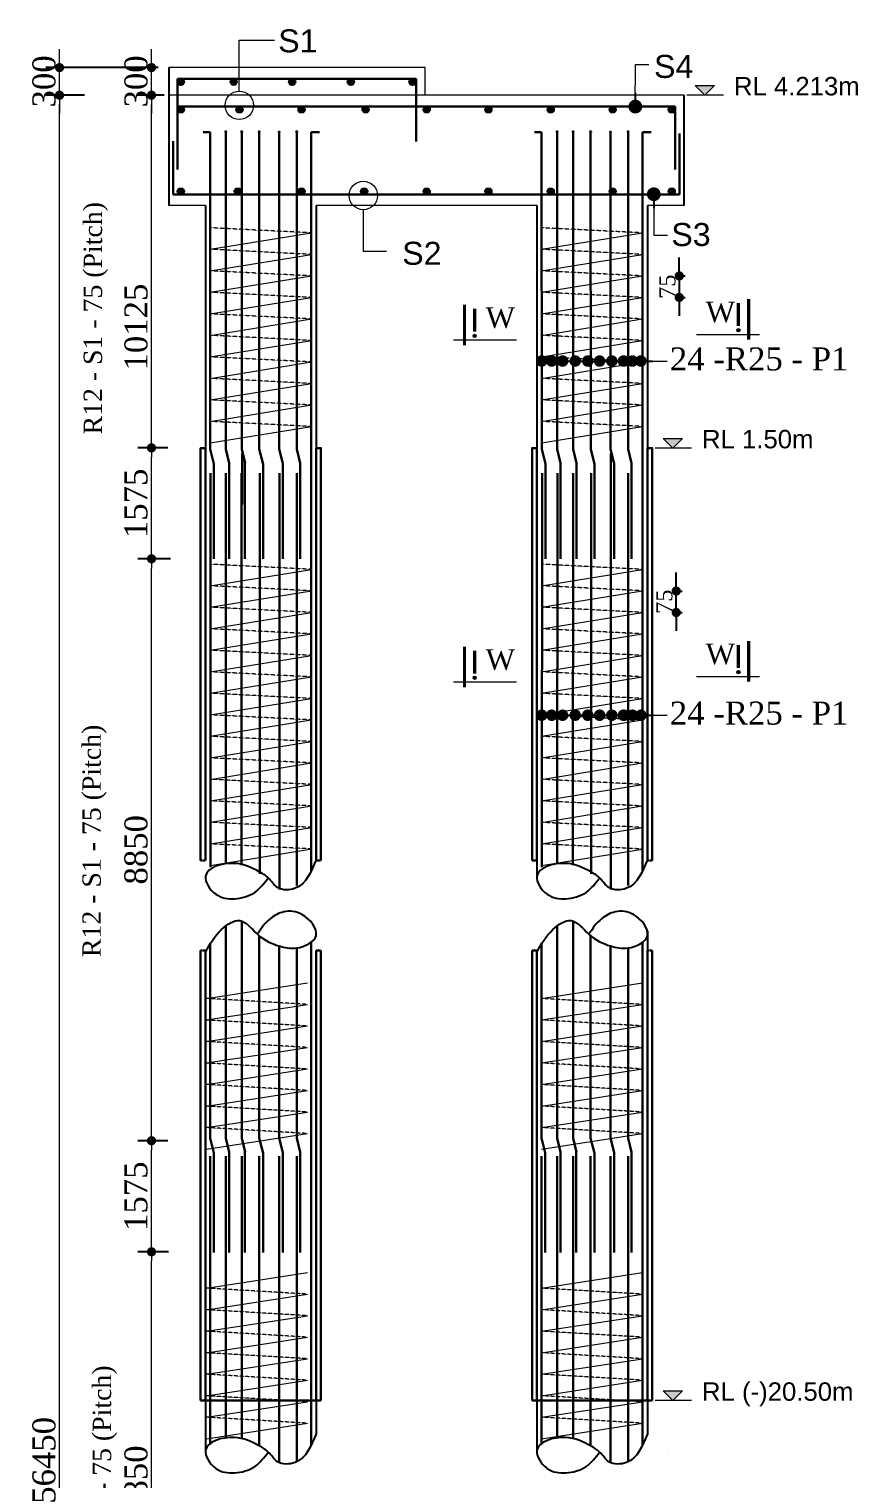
# Model space of a CAD drawing. Header units: millimetres. Extents: x -452357 to 35267, y 81803 to 461763.
# Drawn here: x -175373 to -166367, y 412663 to 428422 of the extents above; entities that cross this region are included whole.
import ezdxf

# ---------------------------------------------------------------- set-up
doc = ezdxf.new("R2010")
doc.units = ezdxf.units.MM
doc.header["$PDMODE"] = 2
doc.linetypes.add('DASHEDX2', pattern=[38.1, 25.4, -12.7])
doc.linetypes.add('HIDDEN', pattern=[9.525, 6.35, -3.175])
doc.layers.get('Defpoints').update_dxf_attribs({"lineweight": 13})
for name, color, linetype, lineweight in [('Binder', 136, 'Continuous', 15), ('dim', 96, 'Continuous', 25), ('Dimision', 96, 'Continuous', 18), ('Pile', 11, 'Continuous', 15), ('Reinf.', 12, 'Continuous', 30), ('Rod', 12, 'Continuous', 30), ('Steel Casing', 70, 'Continuous', 30), ('Text', 7, 'Continuous', 15)]:
    doc.layers.add(name, color=color, linetype=linetype, lineweight=lineweight)
doc.layers.add('Pire Line', color=11, linetype='Continuous')
doc.styles.add('ROMANS', font='arial.ttf', dxfattribs={"height": 200})
doc.styles.get("Standard").update_dxf_attribs({"font": 'times.ttf'})
doc.dimstyles.new('ISO-25', dxfattribs={"dimtxt": 175, "dimasz": 100, "dimexe": 65, "dimexo": 115.625, "dimgap": 40, "dimtad": 1, "dimtoh": 1, "dimdec": 0, "dimtxsty": 'Standard', "dimblk": 'DOT', "dimcen": 300, "dimclrd": 256, "dimclre": 256, "dimclrt": 256, "dimadec": 0, "dimazin": 0, "dimtfac": 1, "dimtdec": 0, "dimtix": 1, "dimtmove": 0, "dimatfit": 3, "dimldrblk": 'DOT', "dimfxl": 75, "dimlwd": -1, "dimarcsym": 0})

# ---------------------------------------------------------------- blocks, each defined once
blk = doc.blocks.new('_Dot')
at = {"color": 0, "linetype": 'ByBlock', "lineweight": -2}
blk.add_line((-0.5, 0), (-1, 0), dxfattribs=at)
at = {"color": 0, "linetype": 'ByBlock', "const_width": 0.5}
blk.add_lwpolyline([(-0.25, 0, 1), (0.25, 0, 1)], format="xyb", close=True, dxfattribs=at)
blk = doc.blocks.new('*D674')
at = {"layer": 'Defpoints', "color": 0, "ltscale": 3, "transparency": 16777216}
for p in [(-168614, 425738), (-168614, 425504), (-168308, 425504)]:
    blk.add_point(p, dxfattribs=at)
at = {"layer": 'Pire Line', "linetype": 'Continuous', "ltscale": 3, "transparency": 16777216}
for p, q in [((-168308, 425838), (-168308, 425938)), ((-168308, 425738), (-168308, 425504)), ((-168308, 425404), (-168308, 425304))]:
    blk.add_line(p, q, dxfattribs=at)
at = {"layer": 'Pire Line', "linetype": 'Continuous', "lineweight": -2, "ltscale": 3, "transparency": 16777216}
for p, q in [((-168343, 425738), (-168243, 425738)), ((-168343, 425504), (-168243, 425504))]:
    blk.add_line(p, q, dxfattribs=at)
at = {"layer": 'Pire Line', "ltscale": 3, "transparency": 16777216, "xscale": 100, "yscale": 100, "zscale": 100}
for p, rotation in [((-168308, 425738), 270), ((-168308, 425504), 90)]:
    blk.add_blockref('_Dot', p, dxfattribs=dict(at, rotation=rotation))
at = {"layer": 'Pire Line', "ltscale": 3, "transparency": 16777216, "insert": (-168437, 425621), "char_height": 175, "attachment_point": 5, "rotation": 90}
blk.add_mtext('75', dxfattribs=at)
blk = doc.blocks.new('*D675')
at = {"layer": 'Defpoints', "color": 0, "ltscale": 3, "transparency": 16777216}
for p in [(-168750, 422313), (-168341, 422313), (-168764, 422080)]:
    blk.add_point(p, dxfattribs=at)
at = {"layer": 'Pire Line', "linetype": 'Continuous', "ltscale": 3, "transparency": 16777216}
for p, q in [((-168341, 422413), (-168341, 422513)), ((-168341, 422080), (-168341, 422313)), ((-168341, 421980), (-168341, 421880))]:
    blk.add_line(p, q, dxfattribs=at)
at = {"layer": 'Pire Line', "linetype": 'Continuous', "lineweight": -2, "ltscale": 3, "transparency": 16777216}
for p, q in [((-168376, 422313), (-168276, 422313)), ((-168376, 422080), (-168276, 422080))]:
    blk.add_line(p, q, dxfattribs=at)
at = {"layer": 'Pire Line', "ltscale": 3, "transparency": 16777216, "xscale": 100, "yscale": 100, "zscale": 100}
for p, rotation in [((-168341, 422313), 270), ((-168341, 422080), 90)]:
    blk.add_blockref('_Dot', p, dxfattribs=dict(at, rotation=rotation))
at = {"layer": 'Pire Line', "ltscale": 3, "transparency": 16777216, "insert": (-168470, 422197), "char_height": 175, "attachment_point": 5, "rotation": 90}
blk.add_mtext('75', dxfattribs=at)
blk = doc.blocks.new('*D677')
at = {"layer": 'Defpoints', "color": 0, "ltscale": 3, "transparency": 16777216}
for p in [(-174042, 416339), (-173748, 416339), (-173740, 415132)]:
    blk.add_point(p, dxfattribs=at)
at = {"layer": 'Dimision', "color": 1, "lineweight": -2, "ltscale": 3, "transparency": 16777216}
for p, q in [((-173864, 416339), (-174192, 416339)), ((-173856, 415132), (-174192, 415132))]:
    blk.add_line(p, q, dxfattribs=at)
at = {"layer": 'Dimision', "ltscale": 3, "transparency": 16777216}
blk.add_line((-174042, 415232), (-174042, 416239), dxfattribs=at)
at = {"layer": 'Dimision', "ltscale": 3, "transparency": 16777216, "xscale": 100, "yscale": 100, "zscale": 100}
for p, rotation in [((-174042, 416339), 90), ((-174042, 415132), 270)]:
    blk.add_blockref('_Dot', p, dxfattribs=dict(at, rotation=rotation))
at = {"layer": 'Dimision', "ltscale": 3, "transparency": 16777216, "insert": (-174210, 415736), "char_height": 250, "attachment_point": 5, "rotation": 90}
blk.add_mtext('1575', dxfattribs=at)
blk = doc.blocks.new('*D679')
at = {"layer": 'Defpoints', "color": 0, "ltscale": 3, "transparency": 16777216}
for p in [(-174042, 415132), (-173740, 415132), (-173759, 410167)]:
    blk.add_point(p, dxfattribs=at)
at = {"layer": 'Dimision', "color": 1, "lineweight": -2, "ltscale": 3, "transparency": 16777216}
for p, q in [((-173856, 415132), (-174192, 415132)), ((-173875, 410167), (-174192, 410167))]:
    blk.add_line(p, q, dxfattribs=at)
at = {"layer": 'Dimision', "ltscale": 3, "transparency": 16777216}
blk.add_line((-174042, 410267), (-174042, 415032), dxfattribs=at)
at = {"layer": 'Dimision', "ltscale": 3, "transparency": 16777216, "xscale": 100, "yscale": 100, "zscale": 100}
for p, rotation in [((-174042, 415132), 90), ((-174042, 410167), 270)]:
    blk.add_blockref('_Dot', p, dxfattribs=dict(at, rotation=rotation))
at = {"layer": 'Dimision', "ltscale": 3, "transparency": 16777216, "insert": (-174209, 412650), "char_height": 250, "attachment_point": 5, "rotation": 90}
blk.add_mtext('8850', dxfattribs=at)
blk = doc.blocks.new('*D680')
at = {"layer": 'Defpoints', "color": 0, "ltscale": 3, "transparency": 16777216}
for p in [(-174042, 422663), (-173719, 422663), (-173748, 416339)]:
    blk.add_point(p, dxfattribs=at)
at = {"layer": 'Dimision', "color": 1, "lineweight": -2, "ltscale": 3, "transparency": 16777216}
for p, q in [((-173835, 422663), (-174192, 422663)), ((-173864, 416339), (-174192, 416339))]:
    blk.add_line(p, q, dxfattribs=at)
at = {"layer": 'Dimision', "ltscale": 3, "transparency": 16777216}
blk.add_line((-174042, 416439), (-174042, 422563), dxfattribs=at)
at = {"layer": 'Dimision', "ltscale": 3, "transparency": 16777216, "xscale": 100, "yscale": 100, "zscale": 100}
for p, rotation in [((-174042, 422663), 90), ((-174042, 416339), 270)]:
    blk.add_blockref('_Dot', p, dxfattribs=dict(at, rotation=rotation))
at = {"layer": 'Dimision', "ltscale": 3, "transparency": 16777216, "insert": (-174209, 419501), "char_height": 250, "attachment_point": 5, "rotation": 90}
blk.add_mtext('8850', dxfattribs=at)
blk = doc.blocks.new('*D681')
at = {"layer": 'Defpoints', "color": 0, "ltscale": 3, "transparency": 16777216}
for p in [(-174042, 427702), (-173790, 427702), (-173748, 423869)]:
    blk.add_point(p, dxfattribs=at)
at = {"layer": 'Dimision', "color": 1, "lineweight": -2, "ltscale": 3, "transparency": 16777216}
for p, q in [((-173906, 427702), (-174192, 427702)), ((-173864, 423869), (-174192, 423869))]:
    blk.add_line(p, q, dxfattribs=at)
at = {"layer": 'Dimision', "ltscale": 3, "transparency": 16777216}
blk.add_line((-174042, 423969), (-174042, 427602), dxfattribs=at)
at = {"layer": 'Dimision', "ltscale": 3, "transparency": 16777216, "xscale": 100, "yscale": 100, "zscale": 100}
for p, rotation in [((-174042, 427702), 90), ((-174042, 423869), 270)]:
    blk.add_blockref('_Dot', p, dxfattribs=dict(at, rotation=rotation))
at = {"layer": 'Dimision', "ltscale": 3, "transparency": 16777216, "insert": (-174209, 425182), "char_height": 250, "attachment_point": 5, "rotation": 90}
blk.add_mtext('10125', dxfattribs=at)
blk = doc.blocks.new('*D683')
at = {"layer": 'Defpoints', "color": 0, "ltscale": 3, "transparency": 16777216}
for p in [(-175041, 427702), (-174654, 427702), (-174487, 398027)]:
    blk.add_point(p, dxfattribs=at)
at = {"layer": 'Dimision', "color": 1, "lineweight": -2, "ltscale": 3, "transparency": 16777216}
for p, q in [((-174770, 427702), (-175191, 427702)), ((-174603, 398027), (-175191, 398027))]:
    blk.add_line(p, q, dxfattribs=at)
at = {"layer": 'Dimision', "ltscale": 3, "transparency": 16777216}
blk.add_line((-175041, 398127), (-175041, 427602), dxfattribs=at)
at = {"layer": 'Dimision', "ltscale": 3, "transparency": 16777216, "xscale": 100, "yscale": 100, "zscale": 100}
for p, rotation in [((-175041, 427702), 90), ((-175041, 398027), 270)]:
    blk.add_blockref('_Dot', p, dxfattribs=dict(at, rotation=rotation))
at = {"layer": 'Dimision', "ltscale": 3, "transparency": 16777216, "insert": (-175209, 412865), "char_height": 250, "attachment_point": 5, "rotation": 90}
blk.add_mtext('56450', dxfattribs=at)
blk = doc.blocks.new('*D794')
at = {"layer": 'Defpoints', "color": 0, "ltscale": 0.25, "transparency": 16777216}
for p in [(-174042, 428002), (-173855, 428002), (-173790, 427702)]:
    blk.add_point(p, dxfattribs=at)
at = {"layer": 'Dimision', "ltscale": 0.25, "transparency": 16777216}
for p, q in [((-174042, 428102), (-174042, 428202)), ((-174042, 427702), (-174042, 428002)), ((-174042, 427602), (-174042, 427502))]:
    blk.add_line(p, q, dxfattribs=at)
at = {"layer": 'Dimision', "color": 1, "lineweight": -2, "ltscale": 0.25, "transparency": 16777216}
for p, q in [((-173970, 428002), (-174192, 428002)), ((-173906, 427702), (-174192, 427702))]:
    blk.add_line(p, q, dxfattribs=at)
at = {"layer": 'Dimision', "ltscale": 0.25, "transparency": 16777216, "xscale": 100, "yscale": 100, "zscale": 100}
for p, rotation in [((-174042, 428002), 270), ((-174042, 427702), 90)]:
    blk.add_blockref('_Dot', p, dxfattribs=dict(at, rotation=rotation))
at = {"layer": 'Dimision', "ltscale": 0.25, "transparency": 16777216, "insert": (-174209, 427852), "char_height": 250, "attachment_point": 5, "rotation": 90}
blk.add_mtext('300', dxfattribs=at)
blk = doc.blocks.new('*D727')
at = {"layer": 'Defpoints', "color": 0, "ltscale": 0.25, "transparency": 16777216}
for p in [(-175041, 428002), (-173855, 428002), (-174654, 427702)]:
    blk.add_point(p, dxfattribs=at)
at = {"layer": 'Dimision', "ltscale": 0.25, "transparency": 16777216}
for p, q in [((-175041, 428102), (-175041, 428202)), ((-175041, 427702), (-175041, 428002)), ((-175041, 427602), (-175041, 427502))]:
    blk.add_line(p, q, dxfattribs=at)
at = {"layer": 'Dimision', "color": 1, "lineweight": -2, "ltscale": 0.25, "transparency": 16777216}
for p, q in [((-173970, 428002), (-175191, 428002)), ((-174770, 427702), (-175191, 427702))]:
    blk.add_line(p, q, dxfattribs=at)
at = {"layer": 'Dimision', "ltscale": 0.25, "transparency": 16777216, "xscale": 100, "yscale": 100, "zscale": 100}
for p, rotation in [((-175041, 428002), 270), ((-175041, 427702), 90)]:
    blk.add_blockref('_Dot', p, dxfattribs=dict(at, rotation=rotation))
at = {"layer": 'Dimision', "ltscale": 0.25, "transparency": 16777216, "insert": (-175209, 427852), "char_height": 250, "attachment_point": 5, "rotation": 90}
blk.add_mtext('300', dxfattribs=at)
blk = doc.blocks.new('*D766')
at = {"layer": 'Defpoints', "color": 0, "ltscale": 3, "transparency": 16777216}
for p in [(-174042, 423869), (-173748, 423869), (-173740, 422663)]:
    blk.add_point(p, dxfattribs=at)
at = {"layer": 'Dimision', "color": 1, "lineweight": -2, "ltscale": 3, "transparency": 16777216}
for p, q in [((-173864, 423869), (-174192, 423869)), ((-173856, 422663), (-174192, 422663))]:
    blk.add_line(p, q, dxfattribs=at)
at = {"layer": 'Dimision', "ltscale": 3, "transparency": 16777216}
blk.add_line((-174042, 422763), (-174042, 423769), dxfattribs=at)
at = {"layer": 'Dimision', "ltscale": 3, "transparency": 16777216, "xscale": 100, "yscale": 100, "zscale": 100}
for p, rotation in [((-174042, 423869), 90), ((-174042, 422663), 270)]:
    blk.add_blockref('_Dot', p, dxfattribs=dict(at, rotation=rotation))
at = {"layer": 'Dimision', "ltscale": 3, "transparency": 16777216, "insert": (-174210, 423266), "char_height": 250, "attachment_point": 5, "rotation": 90}
blk.add_mtext('1575', dxfattribs=at)

msp = doc.modelspace()

# ---------------------------------------------------------------- hatches: boundary and pattern name
at = {"layer": 'Dimision', "ltscale": 5}
for points in [[(-168137.2, 427808.2), (-167925.1, 427808.2), (-168031.2, 427702.2)], [(-168483.9, 423972.3), (-168271.8, 423972.3), (-168377.8, 423866.2)], [(-168483.9, 413620.8), (-168271.8, 413620.8), (-168377.9, 413514.8)]]:
    msp.add_hatch(color=256, dxfattribs=at).paths.add_polyline_path(points)
at = {"layer": 'Pire Line', "ltscale": 3}
h = msp.add_hatch(color=256, dxfattribs=at)
h.set_gradient(color1=(238, 17, 46), color2=(219, 15, 42), one_color=1, tint=0.46, name='INVCYLINDER')
h.paths.add_polyline_path([(-173758.2, 427847.9, 1), (-173688.3, 427847.9, 1)])
h = msp.add_hatch(color=256, dxfattribs=at)
h.set_gradient(color1=(238, 17, 46), color2=(219, 15, 42), one_color=1, tint=0.46, name='INVCYLINDER')
h.paths.add_polyline_path([(-173183.9, 427847.9, 1), (-173114, 427847.9, 1)])
h = msp.add_hatch(color=256, dxfattribs=at)
h.set_gradient(color1=(238, 17, 46), color2=(219, 15, 42), one_color=1, tint=0.46, name='INVCYLINDER')
h.paths.add_polyline_path([(-172548.5, 427847.9, 1), (-172478.6, 427847.9, 1)])
h = msp.add_hatch(color=256, dxfattribs=at)
h.set_gradient(color1=(238, 17, 46), color2=(219, 15, 42), one_color=1, tint=0.46, name='INVCYLINDER')
h.paths.add_polyline_path([(-171911, 427847.9, 1), (-171841.1, 427847.9, 1)])
h = msp.add_hatch(color=256, dxfattribs=at)
h.set_gradient(color1=(238, 17, 46), color2=(219, 15, 42), one_color=1, tint=0.46, name='INVCYLINDER')
h.paths.add_polyline_path([(-171241.1, 427847.9, 1), (-171171.2, 427847.9, 1)])
h = msp.add_hatch(color=256, dxfattribs=at)
h.set_gradient(color1=(238, 17, 46), color2=(219, 15, 42), one_color=1, tint=0.46, name='INVCYLINDER')
h.paths.add_polyline_path([(-173758.2, 427547.9, 1), (-173688.3, 427547.9, 1)])
h = msp.add_hatch(color=256, dxfattribs=at)
h.set_gradient(color1=(238, 17, 46), color2=(219, 15, 42), one_color=1, tint=0.46, name='INVCYLINDER')
h.paths.add_polyline_path([(-173120.6, 427547.9, 1), (-173050.7, 427547.9, 1)])
h = msp.add_hatch(color=256, dxfattribs=at)
h.set_gradient(color1=(238, 17, 46), color2=(219, 15, 42), one_color=1, tint=0.46, name='INVCYLINDER')
h.paths.add_polyline_path([(-172446.4, 427547.9, 1), (-172376.5, 427547.9, 1)])
h = msp.add_hatch(color=256, dxfattribs=at)
h.set_gradient(color1=(238, 17, 46), color2=(219, 15, 42), one_color=1, tint=0.46, name='INVCYLINDER')
h.paths.add_polyline_path([(-171750.7, 427547.9, 1), (-171680.8, 427547.9, 1)])
h = msp.add_hatch(color=256, dxfattribs=at)
h.set_gradient(color1=(238, 17, 46), color2=(219, 15, 42), one_color=1, tint=0.46, name='INVCYLINDER')
h.paths.add_polyline_path([(-171086.7, 427547.9, 1), (-171016.8, 427547.9, 1)])
h = msp.add_hatch(color=256, dxfattribs=at)
h.set_gradient(color1=(238, 17, 46), color2=(219, 15, 42), one_color=1, tint=0.46, name='INVCYLINDER')
h.paths.add_polyline_path([(-170416.4, 427547.9, 1), (-170346.5, 427547.9, 1)])
h = msp.add_hatch(color=256, dxfattribs=at)
h.set_gradient(color1=(238, 17, 46), color2=(219, 15, 42), one_color=1, tint=0.46, name='INVCYLINDER')
h.paths.add_polyline_path([(-169739.5, 427547.9, 1), (-169669.6, 427547.9, 1)])
h = msp.add_hatch(color=256, dxfattribs=at)
h.set_gradient(color1=(238, 17, 46), color2=(219, 15, 42), one_color=1, tint=0.46, name='INVCYLINDER')
h.paths.add_polyline_path([(-169066.5, 427547.9, 1), (-168996.6, 427547.9, 1)])
h = msp.add_hatch(color=256, dxfattribs=at)
h.set_gradient(color1=(238, 17, 46), color2=(219, 15, 42), one_color=1, tint=0.46, name='INVCYLINDER')
h.paths.add_polyline_path([(-168424.5, 427547.9, 1), (-168354.6, 427547.9, 1)])
h = msp.add_hatch(color=256, dxfattribs=at)
h.set_gradient(color1=(238, 17, 46), color2=(219, 15, 42), one_color=1, tint=0.46, name='INVCYLINDER')
h.paths.add_polyline_path([(-173758.2, 426654.5, -1), (-173688.3, 426654.5, -1)])
h = msp.add_hatch(color=256, dxfattribs=at)
h.set_gradient(color1=(238, 17, 46), color2=(219, 15, 42), one_color=1, tint=0.46, name='INVCYLINDER')
h.paths.add_polyline_path([(-173139.1, 426654.5, -1), (-173069.2, 426654.5, -1)])
h = msp.add_hatch(color=256, dxfattribs=at)
h.set_gradient(color1=(238, 17, 46), color2=(219, 15, 42), one_color=1, tint=0.46, name='INVCYLINDER')
h.paths.add_polyline_path([(-172446.4, 426654.5, -1), (-172376.5, 426654.5, -1)])
h = msp.add_hatch(color=256, dxfattribs=at)
h.set_gradient(color1=(238, 17, 46), color2=(219, 15, 42), one_color=1, tint=0.46, name='INVCYLINDER')
h.paths.add_polyline_path([(-171766.2, 426654.5, -1), (-171696.3, 426654.5, -1)])
h = msp.add_hatch(color=256, dxfattribs=at)
h.set_gradient(color1=(238, 17, 46), color2=(219, 15, 42), one_color=1, tint=0.46, name='INVCYLINDER')
h.paths.add_polyline_path([(-171086.7, 426654.5, -1), (-171016.8, 426654.5, -1)])
h = msp.add_hatch(color=256, dxfattribs=at)
h.set_gradient(color1=(238, 17, 46), color2=(219, 15, 42), one_color=1, tint=0.46, name='INVCYLINDER')
h.paths.add_polyline_path([(-170416.4, 426654.5, -1), (-170346.5, 426654.5, -1)])
h = msp.add_hatch(color=256, dxfattribs=at)
h.set_gradient(color1=(238, 17, 46), color2=(219, 15, 42), one_color=1, tint=0.46, name='INVCYLINDER')
h.paths.add_polyline_path([(-169739.5, 426654.5, -1), (-169669.6, 426654.5, -1)])
h = msp.add_hatch(color=256, dxfattribs=at)
h.set_gradient(color1=(238, 17, 46), color2=(219, 15, 42), one_color=1, tint=0.46, name='INVCYLINDER')
h.paths.add_polyline_path([(-169066.5, 426654.5, -1), (-168996.6, 426654.5, -1)])
h = msp.add_hatch(color=256, dxfattribs=at)
h.set_gradient(color1=(238, 17, 46), color2=(219, 15, 42), one_color=1, tint=0.46, name='INVCYLINDER')
h.paths.add_polyline_path([(-168424.5, 426654.5, -1), (-168354.6, 426654.5, -1)])
at = {"layer": 'Reinf.', "ltscale": 5}
for points in [[(-173240.8, 427304.6, 1), (-173228.8, 427304.6, 1)], [(-173068, 427304.6, 1), (-173056, 427304.6, 1)], [(-172877, 427304.6, 1), (-172865, 427304.6, 1)], [(-172660.9, 427300.8, 1), (-172648.9, 427300.8, 1)], [(-172470.4, 427304.6, 1), (-172458.4, 427304.6, 1)], [(-169640.8, 427304.6, 1), (-169628.8, 427304.6, 1)], [(-169468, 427304.6, 1), (-169456, 427304.6, 1)], [(-169277, 427304.6, 1), (-169265, 427304.6, 1)], [(-169060.9, 427300.8, 1), (-169048.9, 427300.8, 1)], [(-168870.4, 427304.6, 1), (-168858.4, 427304.6, 1)]]:
    msp.add_hatch(color=256, dxfattribs=at).paths.add_polyline_path(points)
at = {"layer": 'Text'}
for points in [[(-170531, 425104.3, 1), (-170531, 425068.5, 1)], [(-167665, 425165.7, -1), (-167665, 425129.8, -1)], [(-167665, 421449.6, -1), (-167665, 421413.8, -1)], [(-170531, 421388.3, 1), (-170531, 421352.4, 1)]]:
    msp.add_hatch(color=256, dxfattribs=at).paths.add_polyline_path(points)

# ---------------------------------------------------------------- linework, layer by layer
at = {"layer": 'Binder', "linetype": 'DASHEDX2', "ltscale": 0.007}
for p, q in [((-172305.1, 426205.7), (-173403.1, 426261.3)), ((-168707.1, 426205.7), (-169805.1, 426261.3)), ((-172305.1, 425971.9), (-173403.1, 426027.5)), ((-168707.1, 425971.9), (-169805.1, 426027.5)), ((-172305.1, 425738.1), (-173403.1, 425793.7)), ((-168707.1, 425738.1), (-169805.1, 425793.7)), ((-172305.1, 425504.3), (-173403.1, 425559.9)), ((-168707.1, 425504.3), (-169805.1, 425559.9)), ((-172305.1, 425270.5), (-173403.1, 425326.1)), ((-168707.1, 425270.5), (-169805.1, 425326.1)), ((-172305.1, 425036.7), (-173403.1, 425092.3)), ((-168707.1, 425036.7), (-169805.1, 425092.3)), ((-172305.1, 424802.9), (-173403.1, 424858.5)), ((-168707.1, 424802.9), (-169805.1, 424858.5)), ((-172305.1, 424569.1), (-173403.1, 424624.6)), ((-168707.1, 424569.1), (-169805.1, 424624.6)), ((-172305.1, 424335.3), (-173403.1, 424390.8)), ((-168707.1, 424335.3), (-169805.1, 424390.8)), ((-172305.1, 424101.5), (-173403.1, 424157)), ((-168707.1, 424101.5), (-169805.1, 424157)), ((-172305.1, 422549.1), (-173403.1, 422604.7)), ((-168707.1, 422549.1), (-169805.1, 422604.7)), ((-172305.1, 422315.3), (-173403.1, 422370.9)), ((-168707.1, 422315.3), (-169805.1, 422370.9)), ((-172305.1, 422081.5), (-173403.1, 422137.1)), ((-168707.1, 422081.5), (-169805.1, 422137.1)), ((-172305.1, 421847.7), (-173403.1, 421903.2)), ((-168707.1, 421847.7), (-169805.1, 421903.2)), ((-172305.1, 421613.9), (-173403.1, 421669.4)), ((-168707.1, 421613.9), (-169805.1, 421669.4)), ((-172305.1, 421380.1), (-173403.1, 421435.6)), ((-168707.1, 421380.1), (-169805.1, 421435.6)), ((-172305.1, 421146.3), (-173403.1, 421201.8)), ((-168707.1, 421146.3), (-169805.1, 421201.8)), ((-172305.1, 420912.5), (-173403.1, 420968)), ((-168707.1, 420912.5), (-169805.1, 420968)), ((-172305.1, 420678.6), (-173403.1, 420734.2)), ((-168707.1, 420678.6), (-169805.1, 420734.2)), ((-172305.1, 420444.8), (-173403.1, 420500.4)), ((-168707.1, 420444.8), (-169805.1, 420500.4)), ((-172301.8, 420211.6), (-173399.8, 420267.1)), ((-168707.1, 420211), (-169805.1, 420266.6)), ((-172301.8, 419977.8), (-173399.8, 420033.3)), ((-168707.1, 419977.2), (-169805.1, 420032.8)), ((-172301.8, 419743.9), (-173399.8, 419799.5)), ((-168707.1, 419743.4), (-169805.1, 419799)), ((-172301.8, 419510.1), (-173399.8, 419565.7)), ((-168707.1, 419509.6), (-169805.1, 419565.2)), ((-172348.7, 417820.2), (-173444.7, 417885.3)), ((-168707.1, 417820.2), (-169803.1, 417885.3)), ((-172348.7, 417586.3), (-173444.7, 417651.5)), ((-168707.1, 417586.3), (-169803.1, 417651.5)), ((-172348.7, 417352.5), (-173444.7, 417417.7)), ((-168707.1, 417352.5), (-169803.1, 417417.7)), ((-172348.7, 417118.7), (-173444.7, 417183.9)), ((-168707.1, 417118.7), (-169803.1, 417183.9)), ((-172348.7, 416884.9), (-173444.7, 416950.1)), ((-168707.1, 416884.9), (-169803.1, 416950.1)), ((-172348.7, 416651.1), (-173444.7, 416716.2)), ((-168707.1, 416651.1), (-169803.1, 416716.2)), ((-172348.7, 416417.3), (-173444.7, 416482.4)), ((-168707.1, 416417.3), (-169803.1, 416482.4)), ((-172348.7, 414671.6), (-173444.7, 414736.8)), ((-168707.1, 414671.6), (-169803.1, 414736.8)), ((-172348.7, 414437.8), (-173444.7, 414503)), ((-168707.1, 414437.8), (-169803.1, 414503)), ((-172348.7, 414204), (-173444.7, 414269.1)), ((-168707.1, 414204), (-169803.1, 414269.1)), ((-172348.7, 413970.2), (-173444.7, 414035.3)), ((-168707.1, 413970.2), (-169803.1, 414035.3)), ((-172348.7, 413736.4), (-173444.7, 413801.5)), ((-168707.1, 413736.4), (-169803.1, 413801.5)), ((-172348.7, 413502.6), (-173444.7, 413567.7)), ((-168707.1, 413502.6), (-169803.1, 413567.7)), ((-172348.7, 413268.8), (-173444.7, 413333.9)), ((-168707.1, 413268.8), (-169803.1, 413333.9))]:
    msp.add_line(p, q, dxfattribs=at)
at = {"layer": 'Binder', "ltscale": 5}
for p, q in [((-173403.1, 426027.5), (-172305.1, 426205.7)), ((-169805.1, 426027.5), (-168707.1, 426205.7)), ((-173403.1, 425793.7), (-172305.1, 425971.9)), ((-169805.1, 425793.7), (-168707.1, 425971.9)), ((-173403.1, 425559.9), (-172305.1, 425738.1)), ((-169805.1, 425559.9), (-168707.1, 425738.1)), ((-173403.1, 425326.1), (-172305.1, 425504.3)), ((-169805.1, 425326.1), (-168707.1, 425504.3)), ((-173403.1, 425092.3), (-172305.1, 425270.5)), ((-169805.1, 425092.3), (-168707.1, 425270.5)), ((-173403.1, 424858.5), (-172305.1, 425036.7)), ((-169805.1, 424858.5), (-168707.1, 425036.7)), ((-173403.1, 424624.6), (-172305.1, 424802.9)), ((-169805.1, 424624.6), (-168707.1, 424802.9)), ((-173403.1, 424390.8), (-172305.1, 424569.1)), ((-169805.1, 424390.8), (-168707.1, 424569.1)), ((-173403.1, 424157), (-172305.1, 424335.3)), ((-169805.1, 424157), (-168707.1, 424335.3)), ((-173403.1, 423923.2), (-172305.1, 424101.5)), ((-169805.1, 423923.2), (-168707.1, 424101.5)), ((-173403.1, 422370.9), (-172305.1, 422549.1)), ((-169805.1, 422370.9), (-168707.1, 422549.1)), ((-173403.1, 422137.1), (-172305.1, 422315.3)), ((-169805.1, 422137.1), (-168707.1, 422315.3)), ((-173403.1, 421903.2), (-172305.1, 422081.5)), ((-169805.1, 421903.2), (-168707.1, 422081.5)), ((-173403.1, 421669.4), (-172305.1, 421847.7)), ((-169805.1, 421669.4), (-168707.1, 421847.7)), ((-173403.1, 421435.6), (-172305.1, 421613.9)), ((-169805.1, 421435.6), (-168707.1, 421613.9)), ((-173403.1, 421201.8), (-172305.1, 421380.1)), ((-169805.1, 421201.8), (-168707.1, 421380.1)), ((-173403.1, 420968), (-172305.1, 421146.3)), ((-169805.1, 420968), (-168707.1, 421146.3)), ((-173403.1, 420734.2), (-172305.1, 420912.5)), ((-169805.1, 420734.2), (-168707.1, 420912.5)), ((-173403.1, 420500.4), (-172305.1, 420678.6)), ((-169805.1, 420500.4), (-168707.1, 420678.6)), ((-173403.1, 420266.6), (-172305.1, 420444.8)), ((-169805.1, 420266.6), (-168707.1, 420444.8)), ((-173399.8, 420033.3), (-172301.8, 420211.6)), ((-169805.1, 420032.8), (-168707.1, 420211)), ((-173399.8, 419799.5), (-172301.8, 419977.8)), ((-169805.1, 419799), (-168707.1, 419977.2)), ((-173399.8, 419565.7), (-172301.8, 419743.9)), ((-169805.1, 419565.2), (-168707.1, 419743.4)), ((-173399.8, 419331.9), (-172301.8, 419510.1)), ((-169805.1, 419331.3), (-168707.1, 419509.6)), ((-173444.7, 417885.3), (-172348.7, 418054)), ((-169803.1, 417885.3), (-168707.1, 418054)), ((-173444.7, 417651.5), (-172348.7, 417820.2)), ((-169803.1, 417651.5), (-168707.1, 417820.2)), ((-173444.7, 417417.7), (-172348.7, 417586.3)), ((-169803.1, 417417.7), (-168707.1, 417586.3)), ((-173444.7, 417183.9), (-172348.7, 417352.5)), ((-169803.1, 417183.9), (-168707.1, 417352.5)), ((-173444.7, 416950.1), (-172348.7, 417118.7)), ((-169803.1, 416950.1), (-168707.1, 417118.7)), ((-173444.7, 416716.2), (-172348.7, 416884.9)), ((-169803.1, 416716.2), (-168707.1, 416884.9)), ((-173444.7, 416482.4), (-172348.7, 416651.1)), ((-169803.1, 416482.4), (-168707.1, 416651.1)), ((-173444.7, 416248.6), (-172348.7, 416417.3)), ((-169803.1, 416248.6), (-168707.1, 416417.3)), ((-173444.7, 414736.8), (-172348.7, 414905.4)), ((-169803.1, 414736.8), (-168707.1, 414905.4)), ((-173444.7, 414503), (-172348.7, 414671.6)), ((-169803.1, 414503), (-168707.1, 414671.6)), ((-173444.7, 414269.1), (-172348.7, 414437.8)), ((-169803.1, 414269.1), (-168707.1, 414437.8)), ((-173444.7, 414035.3), (-172348.7, 414204)), ((-169803.1, 414035.3), (-168707.1, 414204)), ((-173444.7, 413801.5), (-172348.7, 413970.2)), ((-169803.1, 413801.5), (-168707.1, 413970.2)), ((-173444.7, 413567.7), (-172348.7, 413736.4)), ((-169803.1, 413567.7), (-168707.1, 413736.4)), ((-173444.7, 413333.9), (-172348.7, 413502.6)), ((-169803.1, 413333.9), (-168707.1, 413502.6)), ((-173444.7, 413100.1), (-172348.7, 413268.8)), ((-169803.1, 413100.1), (-168707.1, 413268.8))]:
    msp.add_line(p, q, dxfattribs=at)
at = {"layer": 'dim', "ltscale": 30}
for points in [[(-172254.7, 419392.3), (-172482.3, 419082.5), (-172672.1, 419089.9), (-172773.3, 419195.9), (-172870.7, 419261.8), (-173144.9, 419353.6), (-173454.7, 419216.2), (-173342.5, 419017.5), (-173139.6, 418969.8), (-172920.6, 419038.5), (-172773.3, 419195.9)], [(-168654.7, 419392.3), (-168882.3, 419082.5), (-169072.1, 419089.9), (-169173.3, 419195.9), (-169270.7, 419261.8), (-169544.9, 419353.6), (-169854.7, 419216.2), (-169742.5, 419017.5), (-169539.6, 418969.8), (-169320.6, 419038.5), (-169173.3, 419195.9)], [(-173454.7, 418389.9), (-173280.3, 418634.7), (-173082.6, 418731.3), (-172890.4, 418583.2), (-172654.9, 418456), (-172464.2, 418433.9), (-172254.7, 418566.9), (-172407, 418797.7), (-172602.8, 418826.3), (-172752.5, 418752.4), (-172890.4, 418583.2)], [(-169854.7, 418389.9), (-169680.3, 418634.7), (-169482.6, 418731.3), (-169290.4, 418583.2), (-169054.9, 418456), (-168864.2, 418433.9), (-168654.7, 418566.9), (-168807, 418797.7), (-169002.8, 418826.3), (-169152.5, 418752.4), (-169290.4, 418583.2)], [(-172254.7, 413152.2), (-172482.3, 412842.4), (-172672.1, 412849.8), (-172773.3, 412955.8), (-172870.7, 413021.7), (-173144.9, 413113.4), (-173454.7, 412976.1), (-173342.5, 412777.4), (-173139.6, 412729.7), (-172920.6, 412798.3), (-172773.3, 412955.8)], [(-168654.7, 413152.2), (-168882.3, 412842.4), (-169072.1, 412849.8), (-169173.3, 412955.8), (-169270.7, 413021.7), (-169544.9, 413113.4), (-169854.7, 412976.1), (-169742.5, 412777.4), (-169539.6, 412729.7), (-169320.6, 412798.3), (-169173.3, 412955.8)]]:
    msp.add_spline(points, degree=3, dxfattribs=at)
at = {"layer": 'Dimision', "ltscale": 5}
for p, q in [((-173087.8, 427746.6), (-173087.8, 428299.7)), ((-173087.8, 428299.7), (-172705.8, 428299.7)), ((-168784.8, 428036.5), (-168638.4, 428036.5)), ((-167828, 427702.2), (-168224.8, 427702.2)), ((-171740.8, 426457.7), (-171740.8, 426008.8)), ((-168583.9, 426182.7), (-168437.5, 426182.7)), ((-171740.8, 426008.8), (-171489.3, 426008.8)), ((-168440.7, 424813), (-168440.7, 424813)), ((-168440.7, 424813), (-168440.7, 424813)), ((-168174.6, 423866.2), (-168571.5, 423866.2)), ((-168440.7, 420963.6), (-168440.7, 420963.6)), ((-168440.7, 420963.6), (-168440.7, 420963.6)), ((-172459.7, 418774.4), (-172459.7, 418774.4)), ((-172459.7, 418774.4), (-172459.7, 418774.4)), ((-168859.7, 418774.4), (-168859.7, 418774.4)), ((-168859.7, 418774.4), (-168859.7, 418774.4)), ((-168174.7, 413514.8), (-168571.5, 413514.8)), ((-168440.7, 412973.5), (-168440.7, 412973.5)), ((-168440.7, 412973.5), (-168440.7, 412973.5))]:
    msp.add_line(p, q, dxfattribs=at)
for points in [[(-168137.2, 427808.2), (-167925.1, 427808.2), (-168031.2, 427702.2)], [(-168483.9, 423972.3), (-168271.8, 423972.3), (-168377.8, 423866.2)], [(-168483.9, 413620.8), (-168271.8, 413620.8), (-168377.9, 413514.8)]]:
    msp.add_lwpolyline(points, close=True, dxfattribs=at)
for centre in [(-173087.8, 427591.8), (-171740.8, 426612.5)]:
    msp.add_circle(centre, 154.8, dxfattribs=at)
at = {"layer": 'Pile', "ltscale": 3}
for p, q in [((-171069.7, 428002.2), (-173854.7, 428002.2)), ((-171069.7, 427702.2), (-171069.7, 428002.2)), ((-168254.7, 427702.2), (-173854.7, 427702.2)), ((-173454.7, 426502.2), (-173854.7, 426502.2)), ((-169854.7, 426502.2), (-172254.7, 426502.2)), ((-168254.7, 426502.2), (-168654.7, 426502.2))]:
    msp.add_line(p, q, dxfattribs=at)
at = {"layer": 'Pire Line', "ltscale": 3}
for p, q in [((-173854.7, 428002.2), (-173854.7, 426502.2)), ((-168254.7, 426502.2), (-168254.7, 427702.2)), ((-173454.7, 426502.2), (-173454.7, 419385.3)), ((-172254.7, 426502.2), (-172254.7, 423866.2)), ((-169854.7, 426502.2), (-169854.7, 423870.1)), ((-168654.7, 426502.2), (-168654.7, 419392.3)), ((-168654.7, 426502.2), (-168654.7, 419392.3)), ((-172254.7, 423870.1), (-172254.7, 419392.3)), ((-169854.7, 423870.1), (-169854.7, 419180.5)), ((-169854.7, 423870.1), (-169854.7, 419180.5)), ((-168654.7, 418619.2), (-168654.7, 413152.2)), ((-168654.7, 418619.2), (-168654.7, 413152.2)), ((-172254.7, 418407.7), (-172254.7, 413152.2)), ((-173454.7, 418389.9), (-173454.7, 412940.3)), ((-169854.7, 418389.9), (-169854.7, 412940.3)), ((-169854.7, 418389.9), (-169854.7, 412940.3))]:
    msp.add_line(p, q, dxfattribs=at)
at = {"layer": 'Pire Line', "color": 1, "ltscale": 3}
for centre in [(-173723.2, 427847.9), (-173149, 427847.9), (-172513.5, 427847.9), (-171876, 427847.9), (-171206.1, 427847.9), (-173723.2, 427547.9), (-173085.7, 427547.9), (-172411.4, 427547.9), (-171715.8, 427547.9), (-171051.8, 427547.9), (-170381.4, 427547.9), (-169704.6, 427547.9), (-169031.6, 427547.9), (-168389.6, 427547.9), (-173723.2, 426654.5), (-173104.1, 426654.5), (-172411.4, 426654.5), (-171731.3, 426654.5), (-171051.8, 426654.5), (-170381.4, 426654.5), (-169704.6, 426654.5), (-169031.6, 426654.5), (-168389.6, 426654.5)]:
    msp.add_circle(centre, 34.9, dxfattribs=at)
at = {"layer": 'Reinf.', "ltscale": 5}
for p, q in [((-173403.1, 427298.7), (-173482.1, 427298.7)), ((-173234.8, 423854.9), (-173234.8, 427304.6)), ((-173061.8, 423854.9), (-173061.8, 427302.7)), ((-172871, 423854.9), (-172871, 427304.6)), ((-172654.9, 423854.9), (-172654.9, 427304.6)), ((-172307.1, 427298.7), (-172215, 427298.7)), ((-169803.1, 427298.7), (-169882.1, 427298.7)), ((-169633.6, 423854.9), (-169634.8, 427304.6)), ((-169460.6, 423854.9), (-169461.8, 427302.7)), ((-169269.8, 423854.9), (-169271, 427304.6)), ((-169053.7, 423854.9), (-169054.9, 427304.6)), ((-168707.1, 427298.7), (-168615, 427298.7)), ((-173403.1, 423854.9), (-173364.2, 423696.4)), ((-173234.8, 423854.9), (-173198.5, 423703)), ((-173061.8, 423854.9), (-173025.5, 423703)), ((-172871, 423854.9), (-172830.2, 423691.2)), ((-172654.9, 423854.9), (-172616.7, 423698.2)), ((-172464.2, 423854.9), (-172427.3, 423701.4)), ((-169801.9, 423854.9), (-169763, 423696.4)), ((-169633.6, 423854.9), (-169597.3, 423703)), ((-169460.6, 423854.9), (-169424.3, 423703)), ((-169269.8, 423854.9), (-169229, 423691.2)), ((-169053.7, 423854.9), (-169015.5, 423698.2)), ((-168863, 423854.9), (-168826.1, 423701.4)), ((-173364.2, 422662.6), (-173364.2, 423696.4)), ((-173198.5, 422662.6), (-173198.5, 423703)), ((-173027.5, 422662.6), (-173027.5, 423708.1)), ((-172830.2, 422662.6), (-172830.2, 423691.2)), ((-172616.7, 422662.6), (-172616.7, 423698.2)), ((-172427.3, 422662.6), (-172427.3, 423701.4)), ((-169763, 422662.6), (-169763, 423696.4)), ((-169597.3, 422662.6), (-169597.3, 423703)), ((-169426.3, 422662.6), (-169426.3, 423708.1)), ((-169229, 422662.6), (-169229, 423691.2)), ((-169015.5, 422662.6), (-169015.5, 423698.2)), ((-168826.1, 422662.6), (-168826.1, 423701.4)), ((-173399.8, 419312.9), (-173399.8, 423593.3)), ((-173234, 419352.7), (-173234, 423593.3)), ((-173063, 419333.4), (-173063, 423593.3)), ((-172865.7, 419238.6), (-172865.7, 423593.3)), ((-172652.3, 419068.9), (-172652.3, 423593.3)), ((-172462.8, 419112.1), (-172462.8, 423593.3)), ((-169799.8, 419312.9), (-169798.6, 423593.3)), ((-169634, 419352.7), (-169632.8, 423593.3)), ((-169463, 419333.4), (-169461.8, 423593.3)), ((-169265.7, 419238.6), (-169264.5, 423593.3)), ((-169052.3, 419068.9), (-169051, 423593.3)), ((-168862.8, 419112.1), (-168861.6, 423593.3)), ((-173061.8, 416367), (-173061.8, 418726.4)), ((-169461.8, 416367), (-169461.8, 418726.4)), ((-173234.8, 416367), (-173234.8, 418673.5)), ((-172871, 416367), (-172871, 418566.5)), ((-169634.8, 416367), (-169634.8, 418673.5)), ((-169271, 416367), (-169271, 418566.5)), ((-172654.9, 416367), (-172654.9, 418456)), ((-169054.9, 416367), (-169054.9, 418456)), ((-173403.1, 416367), (-173364.2, 416208.4)), ((-173234.8, 416367), (-173198.5, 416215.1)), ((-173061.8, 416367), (-173025.5, 416215.1)), ((-172871, 416367), (-172830.2, 416203.3)), ((-172654.9, 416367), (-172616.7, 416210.3)), ((-172464.2, 416367), (-172427.3, 416213.5)), ((-169803.1, 416367), (-169764.2, 416208.4)), ((-169634.8, 416367), (-169598.5, 416215.1)), ((-169461.8, 416367), (-169425.5, 416215.1)), ((-169271, 416367), (-169230.2, 416203.3)), ((-169054.9, 416367), (-169016.7, 416210.3)), ((-168864.2, 416367), (-168827.3, 416213.5)), ((-173364.2, 415124.1), (-173364.2, 416208.4)), ((-173198.5, 415124.1), (-173198.5, 416215.1)), ((-173027.5, 415124.1), (-173027.5, 416220.2)), ((-172830.2, 415124.1), (-172830.2, 416203.3)), ((-172616.7, 415124.1), (-172616.7, 416210.3)), ((-172427.3, 415124.1), (-172427.3, 416213.5)), ((-169764.2, 415124.1), (-169764.2, 416208.4)), ((-169598.5, 415124.1), (-169598.5, 416215.1)), ((-169427.5, 415124.1), (-169427.5, 416220.2)), ((-169230.2, 415124.1), (-169230.2, 416203.3)), ((-169016.7, 415124.1), (-169016.7, 416210.3)), ((-168827.3, 415124.1), (-168827.3, 416213.5)), ((-173234.8, 413109), (-173234.8, 416169.9)), ((-173061.8, 413102.5), (-173061.8, 416169.9)), ((-172871, 413021.9), (-172871, 416169.9)), ((-172654.9, 412840.6), (-172654.9, 416169.9)), ((-169634.8, 413109), (-169634.8, 416169.9)), ((-169461.8, 413102.5), (-169461.8, 416169.9)), ((-169271, 413021.9), (-169271, 416169.9)), ((-169054.9, 412840.6), (-169054.9, 416169.9))]:
    msp.add_line(p, q, dxfattribs=at)
for points in [[(-173403.1, 423854.9), (-173403.1, 427298.7)], [(-172464.2, 423854.9), (-172464.2, 427304.6)], [(-172307.1, 419269.8), (-172307.1, 427298.7)], [(-169801.9, 423854.9), (-169803.1, 427298.7)], [(-168863, 423854.9), (-168864.2, 427304.6)], [(-168707.1, 419269.8), (-168707.1, 427298.7)], [(-173403.1, 416367), (-173403.1, 418479.1)], [(-172464.2, 416367), (-172464.2, 418433.9)], [(-172307.1, 413029.7), (-172307.1, 418495.9)], [(-169803.1, 416367), (-169803.1, 418479.1)], [(-168864.2, 416367), (-168864.2, 418433.9)], [(-168707.1, 413029.7), (-168707.1, 418495.9)], [(-173403.1, 413050), (-173403.1, 416169.9)], [(-172464.2, 412850.1), (-172464.2, 416169.9)], [(-169803.1, 413050), (-169803.1, 416169.9)], [(-168864.2, 412850.1), (-168864.2, 416169.9)]]:
    msp.add_lwpolyline(points, dxfattribs=at)
for centre in [(-173234.8, 427304.6), (-173062, 427304.6), (-172871, 427304.6), (-172654.9, 427300.8), (-172464.4, 427304.6), (-169634.8, 427304.6), (-169462, 427304.6), (-169271, 427304.6), (-169054.9, 427300.8), (-168864.4, 427304.6)]:
    msp.add_circle(centre, 6, dxfattribs=at)
at = {"layer": 'Rod', "ltscale": 0.1}
for p, q in [((-171166.1, 427878.3), (-173758.2, 427878.3)), ((-173758.2, 427199), (-173758.2, 427878.3)), ((-171166.1, 427199), (-171166.1, 427878.3)), ((-168351.1, 427578.3), (-173758.2, 427578.3)), ((-173758.2, 426895), (-173758.2, 427578.3)), ((-168351.1, 426895), (-168351.1, 427578.3)), ((-168304.7, 426623.1), (-168304.7, 427285.3)), ((-173804.7, 426623.1), (-173804.7, 427203.8)), ((-168304.7, 426623.1), (-173804.7, 426623.1)), ((-173056.2, 423253), (-173056.2, 423807)), ((-169053.1, 423253), (-169053.1, 423807))]:
    msp.add_line(p, q, dxfattribs=at)
at = {"layer": 'Steel Casing', "linetype": 'HIDDEN', "ltscale": 0.3}
for p, q in [((-173508, 419385.3), (-173454.7, 419385.3)), ((-172254.7, 419385.3), (-172201.4, 419385.3)), ((-169908, 419385.3), (-169854.7, 419385.3)), ((-168654.7, 419385.3), (-168601.4, 419385.3)), ((-173508, 418407.7), (-173454.7, 418407.7)), ((-172254.7, 418407.7), (-172201.4, 418407.7)), ((-169908, 418407.7), (-169854.7, 418407.7)), ((-168654.7, 418407.7), (-168601.4, 418407.7))]:
    msp.add_line(p, q, dxfattribs=at)
at = {"layer": 'Steel Casing', "linetype": 'Continuous', "ltscale": 0.3}
for p, q in [((-173508, 413514.8), (-172201.4, 413514.8)), ((-169908, 413514.8), (-168601.4, 413514.8))]:
    msp.add_line(p, q, dxfattribs=at)
for points in [[(-173454.7, 419385.3), (-173454.7, 423866.2), (-173508, 423866.2), (-173508, 419385.3)], [(-172201.4, 419385.3), (-172201.3, 423866.2), (-172254.7, 423866.2), (-172254.7, 419385.3)], [(-169854.7, 419385.3), (-169854.7, 423866.2), (-169908, 423866.2), (-169908, 419385.3)], [(-168601.4, 419385.3), (-168601.3, 423866.2), (-168654.7, 423866.2), (-168654.7, 419385.3)], [(-173508, 418407.7), (-173508, 413514.8)], [(-173454.7, 413514.8), (-173454.7, 418407.7)], [(-172254.7, 418407.7), (-172254.7, 413514.8)], [(-172201.4, 413514.8), (-172201.4, 418407.7)], [(-169908, 418407.7), (-169908, 413514.8)], [(-169854.7, 413514.8), (-169854.7, 418407.7)], [(-168654.7, 418407.7), (-168654.7, 413514.8)], [(-168601.4, 413514.8), (-168601.4, 418407.7)]]:
    msp.add_lwpolyline(points, dxfattribs=at)
at = {"layer": 'Text'}
for p, q in [((-170075.8, 425038.3), (-170759.9, 425038.3)), ((-168120.3, 425099.6), (-167436.1, 425099.6)), ((-170075.8, 421322.2), (-170759.9, 421322.2)), ((-168120.3, 421383.6), (-167436.1, 421383.6))]:
    msp.add_line(p, q, dxfattribs=at)
at = {"layer": 'Text', "const_width": 35.9}
for points in [[(-167554.8, 425044.7), (-167554.8, 425487.1)], [(-170641.3, 424983.4), (-170641.3, 425425.7)], [(-170531, 425131.9), (-170531, 425381.4)], [(-167665, 425193.2), (-167665, 425442.8)], [(-170641.3, 421267.3), (-170641.3, 421709.7)], [(-167665, 421477.2), (-167665, 421726.7)], [(-167554.8, 421328.7), (-167554.8, 421771.1)], [(-170531, 421415.8), (-170531, 421665.4)]]:
    msp.add_lwpolyline(points, dxfattribs=at)
at = {"layer": 'Text'}
for centre in [(-170531, 425086.4), (-167665, 425147.8), (-167665, 421431.7), (-170531, 421370.3)]:
    msp.add_circle(centre, 17.9, dxfattribs=at)

# ---------------------------------------------------------------- texts
at = {"layer": 'Dimision', "ltscale": 3, "char_height": 200, "attachment_point": 5, "rotation": 90}
for insert in [(-174646.8, 425278.1), (-174660, 419598), (-174548.2, 412634)]:
    msp.add_mtext('R12 - S1 - 75 (Pitch)', dxfattribs=dict(at, insert=insert))
at = {"layer": 'Text', "style": 'ROMANS'}
for s, p in [('RL 4.213m', (-167714.7, 427700.4)), ('RL 1.50m', (-168061.4, 423864.5)), ('RL (-)20.50m', (-168061.4, 413513))]:
    msp.add_text(s, height=200, dxfattribs=at).set_placement(p)
at = {"layer": 'Text'}
for s, height, p in [('W', 224.2, (-170412, 425173.1)), ('W', 224.2, (-168021.9, 425234.5)), ('24 -R25 - P1', 250, (-168410.8, 424711.1)), ('W', 224.2, (-168021.9, 421518.4)), ('W', 224.2, (-170412, 421457)), ('24 -R25 - P1', 250, (-168410.8, 420861.7))]:
    msp.add_text(s, height=height, dxfattribs=at).set_placement(p)
at = {"layer": 'Text', "char_height": 250, "width": 8235.459, "attachment_point": 1, "style": 'ROMANS'}
for s, insert in [('S1', (-172665.1, 428417.9)), ('S4', (-168582.3, 428140.3)), ('S3', (-168394.7, 426313.1)), ('S2', (-171318.1, 426109))]:
    msp.add_mtext(s, dxfattribs=dict(at, insert=insert))

# ---------------------------------------------------------------- dimensions: what is measured, and where the dimension line sits
at = {"layer": 'Dimision', "ltscale": 0.25}
for base, p1, picture, middle in [((-175041.4, 428002.2), (-174654, 427702.2), '*D727', (-175208.6, 427852.2)), ((-174042, 428002.2), (-173790.5, 427702.2), '*D794', (-174209.1, 427852.2))]:
    dim = msp.add_linear_dim(base=base, p1=p1, p2=(-173854.7, 428002.2), angle=90, dimstyle='ISO-25', override={"dimtxt": 250, "dimexe": 150, "dimclre": 1, "dimtmove": 1}, dxfattribs=at)
    dim.commit()
    dim.dimension.update_dxf_attribs({"geometry": picture, "text_midpoint": middle})
at = {"layer": 'Dimision', "ltscale": 3}
for base, p1, p2, text, picture, middle in [((-175041.4, 427702.2), (-174487.2, 398027.5), (-174654, 427702.2), '56450', '*D683', (-175208.6, 412864.8)), ((-174042, 423869.5), (-173740.5, 422662.6), (-173748.2, 423869.5), '1575', '*D766', (-174209.5, 423266.1)), ((-174042, 422662.6), (-173748.2, 416339.1), (-173719, 422662.6), '8850', '*D680', (-174209.1, 419500.9)), ((-174042, 416339.1), (-173740.5, 415132.3), (-173748.2, 416339.1), '1575', '*D677', (-174209.5, 415735.7)), ((-174042, 415132.3), (-173759.4, 410167.2), (-173740.5, 415132.3), '8850', '*D679', (-174209.1, 412649.7))]:
    dim = msp.add_linear_dim(base=base, p1=p1, p2=p2, angle=90, text=text, dimstyle='ISO-25', override={"dimtxt": 250, "dimexe": 150, "dimclre": 1}, dxfattribs=at)
    dim.commit()
    dim.dimension.update_dxf_attribs({"geometry": picture, "text_midpoint": middle})
dim = msp.add_linear_dim(base=(-174042, 427702.2), p1=(-173748.2, 423869.5), p2=(-173790.5, 427702.2), angle=90, text='10125', dimstyle='ISO-25', override={"dimtxt": 250, "dimexe": 150, "dimclre": 1}, dxfattribs=at)
dim.commit()
dim.dimension.update_dxf_attribs({"geometry": '*D681', "text_midpoint": (-174042, 425182.4), "dimtype": 160})
at = {"layer": 'Pire Line', "ltscale": 3}
for base, p1, p2, picture, middle in [((-168307.8, 425504), (-168614.4, 425737.8), (-168614.4, 425504), '*D674', (-168437, 425620.9)), ((-168341, 422313.1), (-168764.1, 422080.2), (-168749.5, 422313.1), '*D675', (-168470.2, 422196.6))]:
    dim = msp.add_linear_dim(base=base, p1=p1, p2=p2, angle=90, text='75', dimstyle='ISO-25', override={"dimfxl": 35, "dimfxlon": 1, "dimarcsym": 2}, dxfattribs=at)
    dim.commit()
    dim.dimension.update_dxf_attribs({"geometry": picture, "text_midpoint": middle})

# ---------------------------------------------------------------- leaders
at = {"layer": 'Dimision', "ltscale": 5}
for points, override in [([(-168785.5, 427578.3), (-168784.8, 428036.5)], {"dimasz": 150, "dimtad": 0}), ([(-168584.7, 426626), (-168583.9, 426182.7)], {"dimasz": 150, "dimtad": 0}), ([(-169803.1, 424813), (-168941.1, 424813)], {"dimasz": 125, "dimtad": 0}), ([(-169693.5, 424813), (-168831.4, 424813)], {"dimasz": 125, "dimtad": 0}), ([(-169575.8, 424813), (-168713.8, 424813)], {"dimasz": 125, "dimtad": 0}), ([(-169438.5, 424813), (-168576.5, 424813)], {"dimasz": 125, "dimtad": 0}), ([(-169302.7, 424813), (-168440.7, 424813)], {"dimasz": 125, "dimtad": 0}), ([(-169173.5, 424813), (-168440.7, 424813)], {"dimasz": 125, "dimtad": 0}), ([(-169041, 424813), (-168440.7, 424813)], {"dimasz": 125, "dimtad": 0}), ([(-168915, 424813), (-168440.7, 424813)], {"dimasz": 125, "dimtad": 0}), ([(-168908.9, 424813), (-168440.7, 424813)], {"dimasz": 125, "dimtad": 0}), ([(-168908.9, 424813), (-168440.7, 424813)], {"dimasz": 125, "dimtad": 0}), ([(-168816.9, 424813), (-168440.7, 424813)], {"dimasz": 125, "dimtad": 0}), ([(-168816.9, 424813), (-168440.7, 424813)], {"dimasz": 125, "dimtad": 0}), ([(-168724.9, 424813), (-168440.7, 424813)], {"dimasz": 125, "dimtad": 0}), ([(-169803.1, 420963.6), (-168941.1, 420963.6)], {"dimasz": 125, "dimtad": 0}), ([(-169693.5, 420963.6), (-168831.4, 420963.6)], {"dimasz": 125, "dimtad": 0}), ([(-169575.8, 420963.6), (-168713.8, 420963.6)], {"dimasz": 125, "dimtad": 0}), ([(-169438.5, 420963.6), (-168576.5, 420963.6)], {"dimasz": 125, "dimtad": 0}), ([(-169302.7, 420963.6), (-168440.7, 420963.6)], {"dimasz": 125, "dimtad": 0}), ([(-169173.5, 420963.6), (-168440.7, 420963.6)], {"dimasz": 125, "dimtad": 0}), ([(-169041, 420963.6), (-168440.7, 420963.6)], {"dimasz": 125, "dimtad": 0}), ([(-168915, 420963.6), (-168440.7, 420963.6)], {"dimasz": 125, "dimtad": 0}), ([(-168908.9, 420963.6), (-168440.7, 420963.6)], {"dimasz": 125, "dimtad": 0}), ([(-168908.9, 420963.6), (-168440.7, 420963.6)], {"dimasz": 125, "dimtad": 0}), ([(-168816.9, 420963.6), (-168440.7, 420963.6)], {"dimasz": 125, "dimtad": 0}), ([(-168816.9, 420963.6), (-168440.7, 420963.6)], {"dimasz": 125, "dimtad": 0}), ([(-168724.9, 420963.6), (-168440.7, 420963.6)], {"dimasz": 125, "dimtad": 0})]:
    msp.add_leader(points, dimstyle='ISO-25', override=override, dxfattribs=at)

doc.saveas('drawing.dxf')
